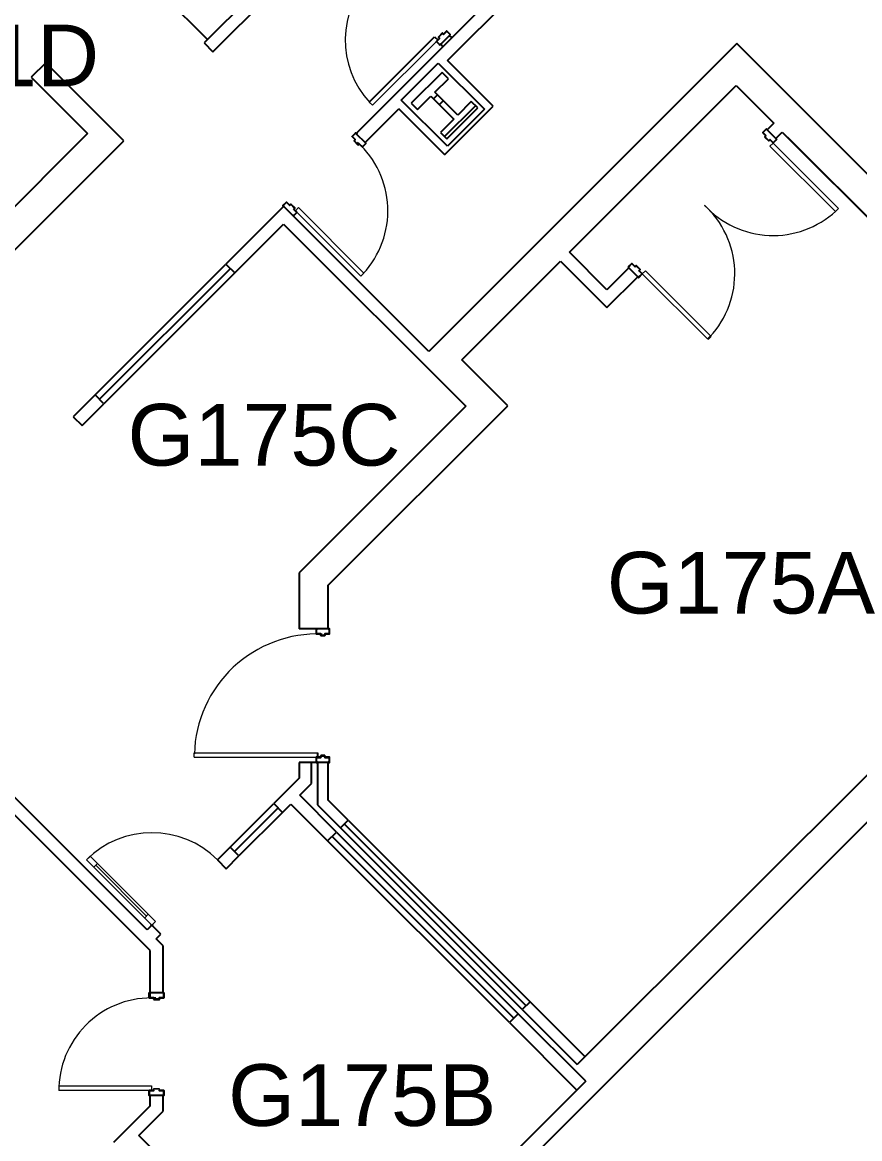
# Model space of a CAD drawing. Header units: inches. Extents: x -115 to 5677, y -261 to 4726.
# Drawn here: x 1107.6 to 1433.4, y 1900.2 to 2334.7 of the extents above; entities that cross this region are included whole.
import ezdxf

# ---------------------------------------------------------------- set-up
doc = ezdxf.new("R2010")
doc.units = ezdxf.units.IN
doc.header["$LTSCALE"] = 96
doc.header["$MEASUREMENT"] = 0
for name, color, linetype in [('A-ANNO-ROOM', 4, 'CONTINUOUS'), ('A-COLS', 5, 'CONTINUOUS'), ('A-DOOR', 2, 'CONTINUOUS'), ('A-FLOR-CASE', 3, 'CONTINUOUS'), ('A-GLAZ', 2, 'CONTINUOUS'), ('A-GLAZ-SILL', 1, 'CONTINUOUS'), ('A-WALL-FULL', 6, 'CONTINUOUS')]:
    doc.layers.add(name, color=color, linetype=linetype)
for name, color, linetype, lineweight in [('A-DOOR-2', 1, 'CONTINUOUS', 20), ('A-DOOR-3', 1, 'CONTINUOUS', 30), ('A-WALL-2', 2, 'CONTINUOUS', 50)]:
    doc.layers.add(name, color=color, linetype=linetype, lineweight=lineweight)
doc.styles.add('ARIAL', font='arial.ttf')

# ---------------------------------------------------------------- blocks, each defined once
blk = doc.blocks.new('Counter - Counter-9813353-ABSWR_AR_GL')
at = {"layer": 'A-FLOR-CASE'}
for p, q in [((4355.03, 2486.2), (4349.37, 2480.54)), ((4385.44, 2455.79), (4355.03, 2486.2)), ((4349.37, 2480.54), (4371.29, 2458.62)), ((4309.77, 2397.1), (4249.01, 2457.87)), ((4371.29, 2458.62), (4304.03, 2391.35)), ((4312.51, 2382.87), (4385.44, 2455.79)), ((4243.26, 2452.12), (4304.03, 2391.36)), ((4304.03, 2391.35), (4312.51, 2382.87))]:
    blk.add_line(p, q, dxfattribs=at)

msp = doc.modelspace()

# ---------------------------------------------------------------- hatches: boundary and pattern name
at = {"layer": 'A-COLS'}
h = msp.add_hatch(dxfattribs=at)
h.set_pattern_fill('FP_193', color=256, angle=45, style=0, pattern_type=2)
h.set_pattern_definition([(45, (-3238.246, -167.171), (-9.503515, 9.503515), []), (45, (-3238.247, -152.77), (-9.503515, 9.503515), [])])
h.paths.add_polyline_path([(1272.76, 2289.31), (1284.78, 2301.33), (1282.3, 2303.81), (1277.07, 2298.57), (1268.16, 2307.48), (1273.39, 2312.72), (1270.92, 2315.19), (1258.9, 2303.17), (1261.37, 2300.7), (1266.61, 2305.93), (1275.52, 2297.02), (1270.28, 2291.79)], flags=0)

# ---------------------------------------------------------------- linework, layer by layer
for p, q in [((1270.92, 2315.19), (1258.9, 2303.17)), ((1268.16, 2307.48), (1273.39, 2312.72)), ((1273.39, 2312.72), (1270.92, 2315.19)), ((1277.07, 2298.57), (1268.16, 2307.48)), ((1258.9, 2303.17), (1261.37, 2300.7)), ((1261.37, 2300.7), (1266.61, 2305.93)), ((1266.61, 2305.93), (1275.52, 2297.02)), ((1282.3, 2303.81), (1277.07, 2298.57)), ((1284.78, 2301.33), (1282.3, 2303.81)), ((1272.76, 2289.31), (1284.78, 2301.33)), ((1275.52, 2297.02), (1270.28, 2291.79)), ((1270.28, 2291.79), (1272.76, 2289.31))]:
    msp.add_line(p, q, dxfattribs=at)
at = {"layer": 'A-DOOR'}
for p, q in [((1242.58, 2303.61), (1268.03, 2329.07)), ((1268.03, 2329.07), (1269.27, 2327.83)), ((1270.99, 2330.44), (1269.49, 2328.93)), ((1269.54, 2328.89), (1271.04, 2330.39)), ((1271.04, 2330.39), (1271.41, 2330.02)), ((1271.46, 2330.06), (1271.08, 2330.44)), ((1272.67, 2331.23), (1271.5, 2330.06)), ((1271.55, 2330.02), (1272.72, 2331.19)), ((1272.72, 2331.19), (1274.04, 2329.86)), ((1274.09, 2329.91), (1272.76, 2331.23)), ((1274.04, 2329.86), (1273.78, 2329.6)), ((1273.78, 2329.6), (1273.82, 2329.55)), ((1273.82, 2329.55), (1274.09, 2329.82)), ((1269.87, 2328.42), (1268.7, 2327.25)), ((1268.7, 2327.17), (1270.02, 2325.84)), ((1268.74, 2327.21), (1269.91, 2328.38)), ((1270.07, 2325.88), (1268.74, 2327.21)), ((1269.49, 2328.84), (1269.87, 2328.47)), ((1269.91, 2328.51), (1269.54, 2328.89)), ((1270.33, 2326.15), (1270.07, 2325.88)), ((1270.11, 2325.84), (1270.38, 2326.1)), ((1270.38, 2326.1), (1270.33, 2326.15)), ((1235.88, 2290.25), (1237.21, 2291.57)), ((1237.05, 2288.99), (1235.88, 2290.16)), ((1237.25, 2291.53), (1235.92, 2290.2)), ((1235.92, 2290.2), (1237.09, 2289.03)), ((1237.51, 2291.27), (1237.25, 2291.53)), ((1237.29, 2291.57), (1237.56, 2291.31)), ((1237.56, 2291.31), (1237.51, 2291.27)), ((1397.04, 2293.1), (1395.71, 2291.78)), ((1395.71, 2291.69), (1396.88, 2290.52)), ((1395.76, 2291.73), (1397.08, 2293.06)), ((1396.93, 2290.56), (1395.76, 2291.73)), ((1396.88, 2290.47), (1396.51, 2290.1)), ((1396.51, 2290.01), (1398.01, 2288.51)), ((1396.55, 2290.05), (1396.93, 2290.43)), ((1398.05, 2288.55), (1396.55, 2290.05)), ((1397.08, 2293.06), (1397.35, 2292.79)), ((1397.39, 2292.84), (1397.13, 2293.1)), ((1397.35, 2292.79), (1397.39, 2292.84)), ((1236.68, 2288.57), (1237.05, 2288.94)), ((1238.18, 2286.98), (1236.68, 2288.48)), ((1237.09, 2288.9), (1236.72, 2288.53)), ((1236.72, 2288.53), (1238.22, 2287.02)), ((1238.22, 2287.02), (1238.6, 2287.4)), ((1238.64, 2287.35), (1238.27, 2286.98)), ((1239.86, 2286.18), (1238.69, 2287.35)), ((1238.73, 2287.4), (1239.9, 2286.23)), ((1239.9, 2286.23), (1241.23, 2287.55)), ((1241.27, 2287.51), (1239.95, 2286.18)), ((1240.96, 2287.82), (1241.01, 2287.86)), ((1241.23, 2287.55), (1240.96, 2287.82)), ((1241.01, 2287.86), (1241.27, 2287.6)), ((1398.43, 2288.93), (1398.05, 2288.55)), ((1398.1, 2288.51), (1398.47, 2288.88)), ((1398.52, 2288.88), (1399.69, 2287.71)), ((1399.73, 2287.76), (1398.56, 2288.93)), ((1401.06, 2289.08), (1399.73, 2287.76)), ((1399.78, 2287.71), (1401.1, 2289.04)), ((1400.84, 2289.39), (1400.79, 2289.35)), ((1400.79, 2289.35), (1401.06, 2289.08)), ((1401.1, 2289.13), (1400.84, 2289.39)), ((1209.01, 2263.38), (1210.34, 2264.7)), ((1210.38, 2264.66), (1209.05, 2263.33)), ((1211.55, 2263.49), (1210.38, 2264.66)), ((1210.42, 2264.7), (1211.59, 2263.53)), ((1211.64, 2263.53), (1212.01, 2263.91)), ((1212.06, 2263.86), (1211.68, 2263.49)), ((1213.56, 2262.36), (1212.06, 2263.86)), ((1212.1, 2263.91), (1213.61, 2262.41)), ((1209.27, 2263.03), (1209.01, 2263.29)), ((1209.05, 2263.33), (1209.32, 2263.07)), ((1209.32, 2263.07), (1209.27, 2263.03)), ((1212.72, 2259.58), (1212.77, 2259.62)), ((1212.99, 2259.31), (1212.72, 2259.58)), ((1212.77, 2259.62), (1213.03, 2259.36)), ((1213.03, 2259.36), (1214.36, 2260.68)), ((1214.4, 2260.64), (1213.08, 2259.31)), ((1213.19, 2261.99), (1213.56, 2262.36)), ((1214.36, 2260.68), (1213.19, 2261.85)), ((1213.61, 2262.32), (1213.23, 2261.94)), ((1213.23, 2261.9), (1214.4, 2260.73)), ((1344.71, 2240.78), (1343.39, 2239.45)), ((1343.39, 2239.36), (1343.65, 2239.1)), ((1343.43, 2239.41), (1344.76, 2240.73)), ((1343.7, 2239.14), (1343.43, 2239.41)), ((1343.65, 2239.1), (1343.7, 2239.14)), ((1344.76, 2240.73), (1345.93, 2239.56)), ((1345.97, 2239.61), (1344.8, 2240.78)), ((1346.39, 2239.98), (1346.02, 2239.61)), ((1346.06, 2239.56), (1346.44, 2239.94)), ((1346.44, 2239.94), (1347.94, 2238.44)), ((1347.98, 2238.48), (1346.48, 2239.98)), ((1347.94, 2238.44), (1347.56, 2238.06)), ((1347.56, 2237.93), (1348.73, 2236.76)), ((1347.61, 2238.02), (1347.98, 2238.39)), ((1348.78, 2236.8), (1347.61, 2237.97)), ((1347.14, 2235.7), (1347.1, 2235.65)), ((1347.1, 2235.65), (1347.36, 2235.39)), ((1347.41, 2235.43), (1347.14, 2235.7)), ((1348.73, 2236.76), (1347.41, 2235.43)), ((1347.45, 2235.39), (1348.78, 2236.71)), ((1221.95, 2098.55), (1221.95, 2096.67)), ((1222.39, 2098.61), (1222.02, 2098.61)), ((1222.02, 2096.67), (1222.02, 2098.55)), ((1222.02, 2098.55), (1222.39, 2098.55)), ((1223.67, 2096.67), (1222.02, 2096.67)), ((1222.02, 2096.61), (1223.67, 2096.61)), ((1222.39, 2098.55), (1222.39, 2098.61)), ((1223.7, 2096.58), (1223.7, 2096.05)), ((1223.77, 2096.05), (1223.77, 2096.58)), ((1225.27, 2096.05), (1223.77, 2096.05)), ((1223.77, 2095.99), (1225.27, 2095.99)), ((1225.27, 2096.58), (1225.27, 2096.05)), ((1225.33, 2096.05), (1225.33, 2096.58)), ((1227.02, 2096.67), (1225.36, 2096.67)), ((1225.36, 2096.61), (1227.02, 2096.61)), ((1227.02, 2098.61), (1226.64, 2098.61)), ((1226.64, 2098.61), (1226.64, 2098.55)), ((1226.64, 2098.55), (1227.02, 2098.55)), ((1227.02, 2098.55), (1227.02, 2096.67)), ((1227.08, 2096.67), (1227.08, 2098.55)), ((1221.95, 2048.55), (1221.95, 2046.67)), ((1223.67, 2048.61), (1222.02, 2048.61)), ((1222.02, 2046.67), (1222.02, 2048.55)), ((1222.02, 2048.55), (1223.67, 2048.55)), ((1222.39, 2046.67), (1222.02, 2046.67)), ((1222.02, 2046.61), (1222.39, 2046.61)), ((1222.39, 2046.61), (1222.39, 2046.67)), ((1223.7, 2049.17), (1223.7, 2048.64)), ((1225.27, 2049.24), (1223.77, 2049.24)), ((1223.77, 2048.64), (1223.77, 2049.17)), ((1223.77, 2049.17), (1225.27, 2049.17)), ((1225.27, 2049.17), (1225.27, 2048.64)), ((1225.33, 2048.64), (1225.33, 2049.17)), ((1227.02, 2048.61), (1225.36, 2048.61)), ((1225.36, 2048.55), (1227.02, 2048.55)), ((1227.02, 2046.67), (1226.64, 2046.67)), ((1226.64, 2046.67), (1226.64, 2046.61)), ((1226.64, 2046.61), (1227.02, 2046.61)), ((1227.02, 2048.55), (1227.02, 2046.67)), ((1227.08, 2046.67), (1227.08, 2048.55)), ((1156.95, 1918.89), (1156.95, 1917.01)), ((1158.67, 1918.95), (1157.01, 1918.95)), ((1157.01, 1917.01), (1157.01, 1918.89)), ((1157.01, 1918.89), (1158.67, 1918.89)), ((1157.39, 1917.01), (1157.01, 1917.01)), ((1157.01, 1916.95), (1157.39, 1916.95)), ((1157.39, 1916.95), (1157.39, 1917.01)), ((1162.64, 1918.95), (1160.98, 1918.95)), ((1160.98, 1918.89), (1162.64, 1918.89)), ((1162.64, 1917.01), (1162.26, 1917.01)), ((1162.26, 1917.01), (1162.26, 1916.95)), ((1162.26, 1916.95), (1162.64, 1916.95)), ((1162.64, 1918.89), (1162.64, 1917.01)), ((1162.7, 1917.01), (1162.7, 1918.89))]:
    msp.add_line(p, q, dxfattribs=at)
at = {"layer": 'A-DOOR', "lineweight": 9}
for p, q in [((1268.7, 2327.25), (1243.82, 2302.37)), ((1242.58, 2303.61), (1243.82, 2302.37)), ((1399.73, 2287.67), (1398.5, 2286.43)), ((1398.5, 2286.43), (1423.95, 2260.97)), ((1399.73, 2287.67), (1425.19, 2262.21)), ((1215.06, 2262.54), (1213.83, 2261.3)), ((1214.4, 2260.73), (1239.28, 2235.85)), ((1215.06, 2262.54), (1240.52, 2237.08)), ((1423.95, 2260.97), (1425.19, 2262.21)), ((1350.06, 2237.99), (1348.82, 2236.76)), ((1350.06, 2237.99), (1375.52, 2212.54)), ((1239.28, 2235.85), (1240.52, 2237.08)), ((1348.82, 2236.76), (1374.28, 2211.3)), ((1174.52, 2048.61), (1174.52, 2050.36)), ((1174.52, 2050.36), (1222.52, 2050.36)), ((1174.52, 2048.61), (1222.02, 2048.61)), ((1222.52, 2050.36), (1222.52, 2048.61)), ((1132.6, 2008.69), (1134.02, 2010.11)), ((1158.05, 1983.23), (1132.6, 2008.69)), ((1136.86, 2007.27), (1134.02, 2010.11)), ((1136.86, 2007.27), (1135.44, 2005.85)), ((1136.15, 2006.56), (1155.92, 1986.78)), ((1156.63, 1987.49), (1136.86, 2007.27)), ((1156.63, 1987.49), (1155.21, 1986.07)), ((1159.47, 1984.65), (1156.63, 1987.49)), ((1158.05, 1983.23), (1159.47, 1984.65)), ((1121.82, 1920.7), (1121.82, 1918.95)), ((1121.82, 1920.7), (1157.82, 1920.7)), ((1157.82, 1920.7), (1157.82, 1918.95)), ((1157.01, 1918.95), (1121.82, 1918.95)), ((1158.7, 1919.51), (1158.7, 1918.98)), ((1160.89, 1919.57), (1158.76, 1919.57)), ((1158.76, 1918.98), (1158.76, 1919.51)), ((1158.76, 1919.51), (1160.89, 1919.51)), ((1160.89, 1919.51), (1160.89, 1918.98)), ((1160.95, 1918.98), (1160.95, 1919.51))]:
    msp.add_line(p, q, dxfattribs=at)
for centre, radius, start, end in [((1269.27, 2327.83), 36, 135.7098, 222.7137), ((1213.83, 2261.3), 36, 317.2863, 47.7863), ((1348.82, 2236.76), 36, 317.2863, 47.7863), ((1399.73, 2287.67), 36, 222.2137, 312.7137), ((1222.52, 2048.61), 48, 87.9106, 178.4106), ((1158.05, 1983.23), 36, 45, 135), ((1157.82, 1918.95), 36, 87.2137, 177.7137), ((1158.76, 1919.51), 0.0625, 90, 180), ((1160.89, 1919.51), 0.0625, 0, 90)]:
    msp.add_arc(centre, radius, start, end, dxfattribs=at)
at = {"layer": 'A-DOOR'}
for centre, radius, start, end in [((1271.04, 2330.39), 0.0625, 45, 135), ((1271.48, 2330.08), 0.0938, 225, 315), ((1271.48, 2330.08), 0.0312, 225, 315), ((1272.72, 2331.19), 0.0625, 45, 135), ((1274.04, 2329.86), 0.0625, 315, 45), ((1268.74, 2327.21), 0.0625, 135, 225), ((1269.54, 2328.89), 0.0625, 135, 225), ((1269.85, 2328.45), 0.0312, 315, 45), ((1269.85, 2328.45), 0.0938, 315, 45), ((1270.07, 2325.88), 0.0625, 225, 315), ((1235.92, 2290.2), 0.0625, 135, 225), ((1237.25, 2291.53), 0.0625, 45, 135), ((1395.76, 2291.73), 0.0625, 135, 225), ((1396.55, 2290.05), 0.0625, 135, 225), ((1396.86, 2290.5), 0.0312, 315, 45), ((1396.86, 2290.5), 0.0938, 315, 45), ((1397.08, 2293.06), 0.0625, 45, 135), ((1236.72, 2288.53), 0.0625, 135, 225), ((1237.03, 2288.97), 0.0313, 315, 45), ((1237.03, 2288.97), 0.0938, 315, 45), ((1238.22, 2287.02), 0.0625, 225, 315), ((1238.66, 2287.33), 0.0938, 45, 135), ((1238.66, 2287.33), 0.0313, 45, 135), ((1239.9, 2286.23), 0.0625, 225, 315), ((1241.23, 2287.55), 0.0625, 315, 45), ((1398.05, 2288.55), 0.0625, 225, 315), ((1398.5, 2288.86), 0.0938, 45, 135), ((1398.5, 2288.86), 0.0312, 45, 135), ((1399.73, 2287.76), 0.0625, 225, 315), ((1401.06, 2289.08), 0.0625, 315, 45), ((1210.38, 2264.66), 0.0625, 45, 135), ((1212.06, 2263.86), 0.0625, 45, 135), ((1209.05, 2263.33), 0.0625, 135, 225), ((1211.62, 2263.56), 0.0938, 225, 315), ((1211.62, 2263.56), 0.0312, 225, 315), ((1213.25, 2261.92), 0.0938, 135, 225), ((1213.25, 2261.92), 0.0312, 135, 225), ((1213.56, 2262.36), 0.0625, 315, 45), ((1214.36, 2260.68), 0.0625, 315, 45), ((1213.03, 2259.36), 0.0625, 225, 315), ((1343.43, 2239.41), 0.0625, 135, 225), ((1344.76, 2240.73), 0.0625, 45, 135), ((1345.99, 2239.63), 0.0938, 225, 315), ((1345.99, 2239.63), 0.0313, 225, 315), ((1346.44, 2239.94), 0.0625, 45, 135), ((1347.63, 2237.99), 0.0938, 135, 225), ((1347.63, 2237.99), 0.0313, 135, 225), ((1347.94, 2238.44), 0.0625, 315, 45), ((1347.41, 2235.43), 0.0625, 225, 315), ((1348.73, 2236.76), 0.0625, 315, 45), ((1222.02, 2098.55), 0.0625, 90, 180), ((1222.02, 2096.67), 0.0625, 180, 270), ((1223.67, 2096.58), 0.0937, 0, 90), ((1223.67, 2096.58), 0.0313, 0, 90), ((1223.77, 2096.05), 0.0625, 180, 270), ((1225.36, 2096.58), 0.0938, 90, 180), ((1225.27, 2096.05), 0.0625, 270, 0), ((1225.36, 2096.58), 0.0313, 90, 180), ((1227.02, 2098.55), 0.0625, 0, 90), ((1227.02, 2096.67), 0.0625, 270, 0), ((1222.02, 2048.55), 0.0625, 90, 180), ((1222.02, 2046.67), 0.0625, 180, 270), ((1223.67, 2048.64), 0.0313, 270, 0), ((1223.67, 2048.64), 0.0938, 270, 0), ((1223.77, 2049.17), 0.0625, 90, 180), ((1225.27, 2049.17), 0.0625, 0, 90), ((1225.36, 2048.64), 0.0938, 180, 270), ((1225.36, 2048.64), 0.0312, 180, 270), ((1227.02, 2048.55), 0.0625, 0, 90), ((1227.02, 2046.67), 0.0625, 270, 0), ((1157.01, 1918.89), 0.0625, 90, 180), ((1157.01, 1917.01), 0.0625, 180, 270), ((1158.67, 1918.98), 0.0312, 270, 0), ((1158.67, 1918.98), 0.0938, 270, 0), ((1160.98, 1918.98), 0.0938, 180, 270), ((1160.98, 1918.98), 0.0312, 180, 270), ((1162.64, 1918.89), 0.0625, 0, 90), ((1162.64, 1917.01), 0.0625, 270, 0)]:
    msp.add_arc(centre, radius, start, end, dxfattribs=at)
at = {"layer": 'A-DOOR-2'}
for p, q in [((1213.83, 2261.3), (1215.06, 2262.54)), ((1375.52, 2212.54), (1374.28, 2211.3))]:
    msp.add_line(p, q, dxfattribs=at)
at = {"layer": 'A-DOOR-3'}
msp.add_line((1374.28, 2211.3), (1375.52, 2212.54), dxfattribs=at)
at = {"layer": 'A-FLOR-CASE'}
msp.add_line((1154.37, 2353.16), (1179.6, 2327.93), dxfattribs=at)
at = {"layer": 'A-GLAZ'}
for points in [[(1137.63, 2187.93), (1188.54, 2238.84)], [(1207.15, 2028.88), (1190.18, 2011.91)], [(1232.94, 2022.6), (1303.65, 1951.89)], [(1228.12, 2017.78), (1298.83, 1947.07)]]:
    msp.add_lwpolyline(points, dxfattribs=at)
at = {"layer": 'A-GLAZ-SILL'}
for p, q in [((1135.9, 2189.65), (1186.82, 2240.57)), ((1190.26, 2237.12), (1139.35, 2186.21)), ((1188.45, 2013.63), (1205.43, 2030.6)), ((1208.87, 2027.16), (1191.9, 2010.19)), ((1302.14, 1950.39), (1231.43, 2021.1)), ((1234.44, 2024.1), (1305.15, 1953.39)), ((1229.84, 2019.51), (1300.55, 1948.8)), ((1297.11, 1945.35), (1226.4, 2016.06))]:
    msp.add_line(p, q, dxfattribs=at)
at = {"layer": 'A-WALL-2'}
for p, q in [((1237.47, 2291.4), (1237.56, 2291.31)), ((1158.05, 1983.23), (1157.96, 1983.32))]:
    msp.add_line(p, q, dxfattribs=at)
at = {"layer": 'A-WALL-FULL'}
for p, q in [((1357.88, 2411.81), (1237.47, 2291.4)), ((1273.09, 2319.77), (1361.51, 2408.19)), ((1181.75, 2323.18), (1227.52, 2368.96)), ((1196.57, 2344.9), (1178.3, 2326.63)), ((1273.82, 2329.55), (1270.38, 2326.1)), ((1274.81, 2328.56), (1273.82, 2329.55)), ((1178.3, 2326.63), (1181.75, 2323.18)), ((1385.59, 2326.38), (1265.74, 2206.53)), ((1270.38, 2326.1), (1271.37, 2325.12)), ((1443.75, 2268.22), (1385.59, 2326.38)), ((1255.04, 2304.37), (1269.46, 2318.8)), ((1269.46, 2318.8), (1287.41, 2300.85)), ((1290.85, 2302), (1273.09, 2319.77)), ((1320.45, 2245.15), (1385.33, 2310.03)), ((1385.33, 2310.03), (1399.95, 2295.4)), ((1272.99, 2286.43), (1255.04, 2304.37)), ((1241.01, 2287.86), (1254.07, 2300.93)), ((1271.84, 2283.16), (1254.07, 2300.93)), ((1271.92, 2283.07), (1290.85, 2302)), ((1287.41, 2300.85), (1272.99, 2286.43)), ((1399.95, 2295.4), (1397.39, 2292.84)), ((1237.56, 2291.31), (1241.01, 2287.86)), ((1397.39, 2292.84), (1400.84, 2289.39)), ((1400.84, 2289.39), (1403.31, 2291.87)), ((1403.31, 2291.87), (1544.82, 2150.36)), ((1544.91, 2150.44), (1405.47, 2289.89)), ((1209.27, 2263.03), (1186.82, 2240.57)), ((1212.72, 2259.58), (1209.19, 2263.11)), ((1212.7, 2259.56), (1212.72, 2259.58)), ((1265.74, 2206.53), (1212.7, 2259.56)), ((1190.26, 2237.12), (1209.26, 2256.11)), ((1209.26, 2256.11), (1280.14, 2185.23)), ((1335.08, 2230.52), (1320.45, 2245.15)), ((1186.82, 2240.57), (1190.26, 2237.12)), ((1278.6, 2203.3), (1317, 2241.71)), ((1317, 2241.71), (1335.08, 2223.63)), ((1343.65, 2239.1), (1335.08, 2230.52)), ((1347.1, 2235.65), (1343.65, 2239.1)), ((1335.08, 2223.63), (1347.1, 2235.65)), ((1296.45, 2185.45), (1278.6, 2203.3)), ((1135.9, 2189.65), (1127.42, 2181.17)), ((1130.87, 2177.72), (1139.35, 2186.21)), ((1139.35, 2186.21), (1135.9, 2189.65)), ((1280.14, 2185.23), (1215.27, 2120.35)), ((1226.64, 2115.64), (1296.45, 2185.45)), ((1127.42, 2181.17), (1130.87, 2177.72)), ((1288.45, 1875.51), (1558.13, 2145.19)), ((1215.27, 2120.35), (1215.27, 2098.61)), ((1226.64, 2098.61), (1226.64, 2115.64)), ((1226.64, 2098.61), (1215.27, 2098.61)), ((1038.49, 2092.24), (1157.26, 1973.47)), ((1473.23, 2078.68), (1323.54, 1928.99)), ((1156.14, 1981.49), (1063.24, 2074.39)), ((1215.27, 2046.61), (1215.27, 2040.45)), ((1226.64, 2046.61), (1215.27, 2046.61)), ((1220.14, 2038.43), (1220.14, 2046.61)), ((1222.39, 2046.61), (1222.39, 2030.14)), ((1222.52, 2048.61), (1222.52, 2050.36)), ((1226.64, 2031.9), (1226.64, 2046.61)), ((1215.27, 2040.45), (1205.43, 2030.6)), ((1215.53, 2033.82), (1220.14, 2038.43)), ((1229.84, 2019.51), (1215.53, 2033.82)), ((1205.43, 2030.6), (1208.87, 2027.16)), ((1208.87, 2027.16), (1212.09, 2030.37)), ((1212.09, 2030.37), (1226.4, 2016.06)), ((1222.39, 2030.14), (1231.43, 2021.1)), ((1234.44, 2024.1), (1226.64, 2031.9)), ((1231.43, 2021.1), (1234.44, 2024.1)), ((1226.4, 2016.06), (1229.84, 2019.51)), ((1188.45, 2013.63), (1183.51, 2008.69)), ((1191.9, 2010.19), (1188.45, 2013.63)), ((1183.51, 2008.69), (1186.95, 2005.24)), ((1186.95, 2005.24), (1191.9, 2010.19)), ((1156.14, 1981.49), (1156.22, 1981.4)), ((1158.05, 1983.23), (1156.22, 1981.4)), ((1161.5, 1979.78), (1158.05, 1983.23)), ((1159.67, 1977.95), (1161.5, 1979.78)), ((1162.26, 1975.37), (1159.67, 1977.95)), ((1157.39, 1973.35), (1157.26, 1973.47)), ((1157.39, 1955.09), (1157.39, 1973.35)), ((1162.26, 1975.37), (1162.26, 1956.89)), ((1156.95, 1956.89), (1156.95, 1955.01)), ((1162.64, 1956.95), (1157.01, 1956.95)), ((1157.01, 1955.01), (1157.01, 1956.89)), ((1157.01, 1956.89), (1157.39, 1956.89)), ((1162.26, 1956.89), (1162.64, 1956.89)), ((1162.64, 1956.89), (1162.64, 1955.01)), ((1162.7, 1955.01), (1162.7, 1956.89)), ((1158.67, 1955.01), (1157.01, 1955.01)), ((1157.01, 1954.95), (1158.67, 1954.95)), ((1157.26, 1955.09), (1157.39, 1955.09)), ((1158.7, 1954.92), (1158.7, 1954.39)), ((1158.76, 1954.39), (1158.76, 1954.92)), ((1160.89, 1954.39), (1158.76, 1954.39)), ((1158.76, 1954.32), (1160.89, 1954.32)), ((1160.89, 1954.92), (1160.89, 1954.39)), ((1160.95, 1954.39), (1160.95, 1954.92)), ((1162.64, 1955.01), (1160.98, 1955.01)), ((1160.98, 1954.95), (1162.64, 1954.95)), ((1305.15, 1953.39), (1302.14, 1950.39)), ((1326.55, 1931.99), (1305.15, 1953.39)), ((1300.55, 1948.8), (1297.11, 1945.35)), ((1326.81, 1922.54), (1300.55, 1948.8)), ((1297.11, 1945.35), (1323.37, 1919.09)), ((1326.81, 1922.54), (1284.12, 1879.84)), ((1157.39, 1918.95), (1157.26, 1918.95)), ((1162.26, 1916.98), (1157.39, 1916.95)), ((1157.39, 1912.91), (1157.39, 1916.95)), ((1157.39, 1912.91), (1143.11, 1898.64)), ((1152.97, 1901.43), (1162.26, 1910.72)), ((1205.69, 1848.7), (1152.97, 1901.43))]:
    msp.add_line(p, q, dxfattribs=at)
for points in [[(1302.14, 1950.39), (1323.54, 1928.99)], [(1162.26, 1916.95), (1162.26, 1910.72)]]:
    msp.add_lwpolyline(points, dxfattribs=at)
for centre, radius, start, end in [((1157.01, 1956.89), 0.0625, 90, 180), ((1162.64, 1956.89), 0.0625, 0, 90), ((1157.01, 1955.01), 0.0625, 180, 270), ((1158.67, 1954.92), 0.0937, 360, 90), ((1158.67, 1954.92), 0.0313, 0, 90), ((1158.76, 1954.39), 0.0625, 180, 270), ((1160.98, 1954.92), 0.0938, 90, 180), ((1160.89, 1954.39), 0.0625, 270, 0), ((1160.98, 1954.92), 0.0313, 90, 180), ((1162.64, 1955.01), 0.0625, 270, 0)]:
    msp.add_arc(centre, radius, start, end, dxfattribs=at)

# ---------------------------------------------------------------- block references
msp.add_blockref('Counter - Counter-9813353-ABSWR_AR_GL', (-3238.33, -167.26), dxfattribs=at)

# ---------------------------------------------------------------- texts
at = {"layer": 'A-ANNO-ROOM', "style": 'ARIAL'}
for s, p in [('G171D', (1031.28, 2309.78)), ('G175C', (1148.53, 2162.13)), ('G175A', (1335.01, 2104.55)), ('G175B', (1187.68, 1905.12))]:
    msp.add_text(s, height=24, dxfattribs=at).set_placement(p)

doc.saveas('drawing.dxf')
